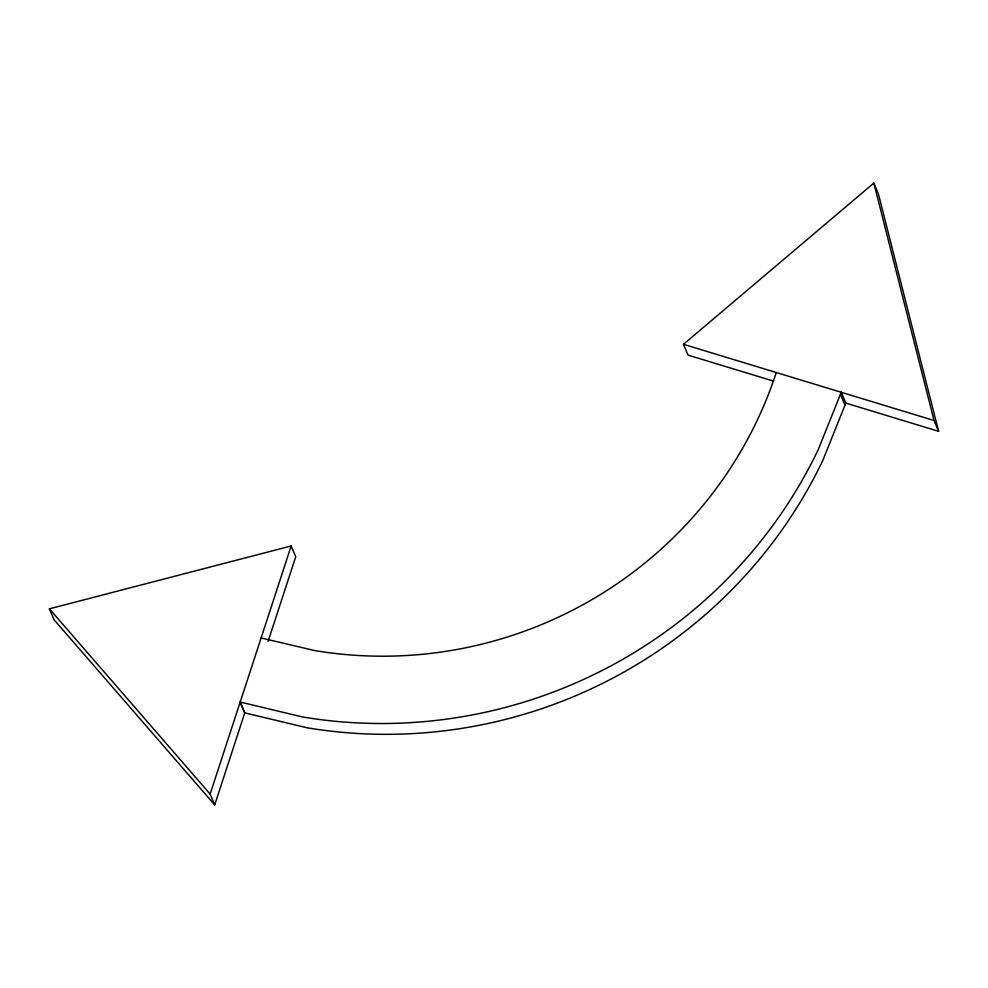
<?xml version="1.0" encoding="UTF-8"?>
<svg xmlns="http://www.w3.org/2000/svg" width="988" height="988" viewBox="0 0 988 988"><rect width="100%" height="100%" fill="white"/><g stroke="black" fill="none" stroke-linecap="round" stroke-linejoin="round"><path stroke-width="1.48" d="M214.705 804.911L210.135 794.093L291.164 545.969L49.4 608.818L53.97 619.624L214.705 804.911L244.715 713.015L240.146 702.196M268.106 641.373L295.733 556.775L291.164 545.969M773.468 381.096L688.043 355.112L683.474 344.293L873.837 183.089L878.406 193.907L938.6 431.311L845.666 403.055M261.116 637.989L314.95 650.61A408.649 400.301 -22.9 0 0 776.272 372.513M683.474 344.293L934.03 420.505L938.6 431.311M49.4 608.818L210.135 794.093M840.418 394.336L844.987 405.154M873.837 183.089L934.03 420.505M841.245 392.285L818.262 449.614A477.142 467.398 -22.9 0 1 302.6 716.979L240.195 702.06L244.765 712.879L307.169 727.798A477.142 467.398 -22.9 0 0 822.831 460.42L845.814 403.092L841.245 392.285"/></g></svg>
